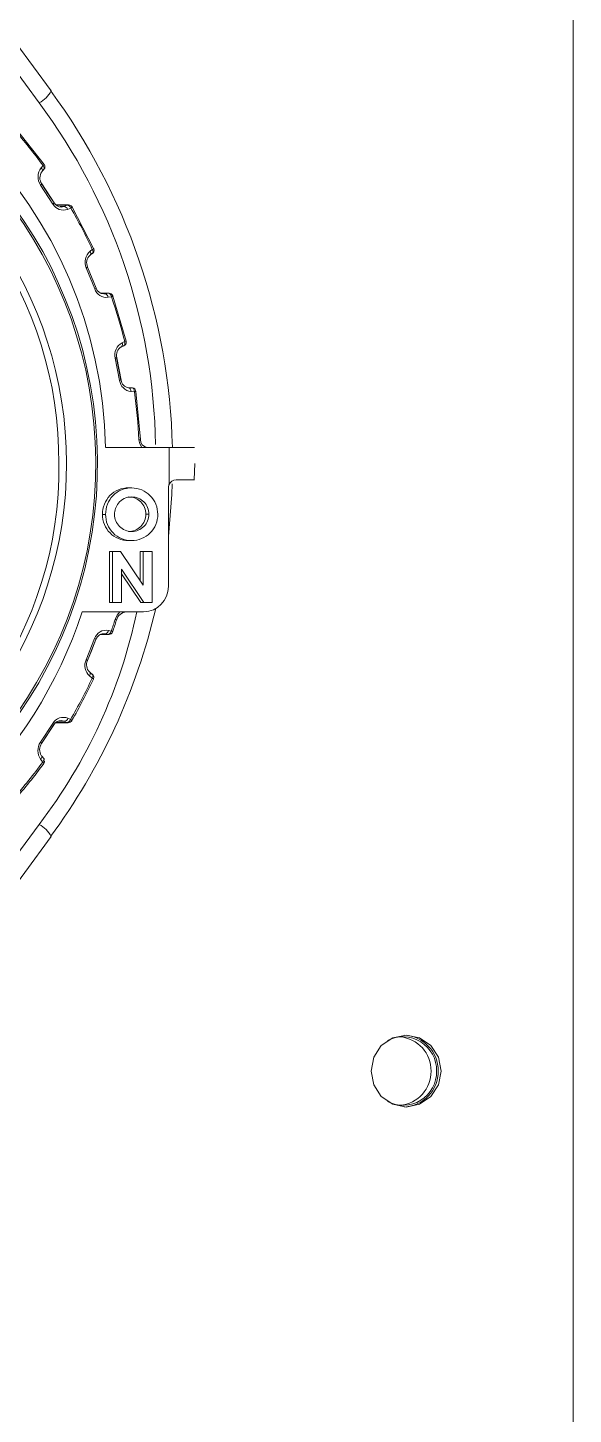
# Model space of a CAD drawing. Header units: millimetres. Extents: x 0 to 197, y 0 to 196.
# Drawn here: x 92.643 to 94.349, y 148.721 to 153.057 of the extents above; entities that cross this region are included whole.
import ezdxf

# ---------------------------------------------------------------- set-up
doc = ezdxf.new("R2010")
doc.units = ezdxf.units.MM

msp = doc.modelspace()

# ---------------------------------------------------------------- linework, layer by layer
at = {"color": 7, "linetype": 'Continuous', "lineweight": 15}
for p, q in [((94.3485, 147.8743), (94.3485, 156.2143)), ((92.7165, 152.8601), (91.5636, 154.4256)), ((91.5267, 154.3872), (92.6791, 152.8225)), ((92.6949, 152.6301), (92.6038, 152.7439)), ((92.6853, 152.6191), (92.6913, 152.6262)), ((92.689, 152.6088), (92.6933, 152.614)), ((92.6892, 152.6094), (92.6951, 152.6165)), ((92.7224, 152.5056), (92.6837, 152.5649)), ((92.7258, 152.5098), (92.6873, 152.5689)), ((92.7709, 152.5032), (92.7317, 152.5032)), ((92.7667, 152.5024), (92.7567, 152.4983)), ((92.7567, 152.4983), (92.7481, 152.4965)), ((92.7779, 152.4932), (92.768, 152.4891)), ((92.8495, 152.3667), (92.7819, 152.4965)), ((92.8381, 152.3584), (92.8453, 152.364)), ((92.8394, 152.3468), (92.8449, 152.3511)), ((92.8399, 152.3477), (92.8471, 152.3532)), ((92.8529, 152.2404), (92.8263, 152.3063)), ((92.857, 152.2433), (92.8305, 152.309)), ((92.8572, 152.2429), (92.8573, 152.243)), ((92.8975, 152.2271), (92.8719, 152.2271)), ((92.8851, 152.2251), (92.8813, 152.2248)), ((92.8956, 152.227), (92.8851, 152.2251)), ((92.9049, 152.2162), (92.8944, 152.2144)), ((92.8956, 152.227), (92.8975, 152.2271)), ((92.951, 152.0776), (92.9094, 152.2184)), ((92.9383, 152.0722), (92.9464, 152.076)), ((92.9515, 152.0747), (92.9509, 152.0777)), ((92.9304, 151.9542), (92.9169, 152.0242)), ((92.9349, 151.9557), (92.9214, 152.0255)), ((92.9368, 152.0598), (92.9435, 152.0629)), ((92.9379, 152.0608), (92.946, 152.0647)), ((92.9351, 151.9555), (92.9352, 151.9555)), ((92.9696, 151.9311), (92.9589, 151.9316)), ((92.9723, 151.9302), (92.9616, 151.9307)), ((92.9767, 151.9192), (92.9661, 151.9197)), ((92.9957, 151.7692), (92.9815, 151.9201)), ((92.8871, 151.7451), (93.0855, 151.7451)), ((93.0855, 151.7451), (93.085, 151.6278)), ((93.0855, 151.7451), (93.1651, 151.7451)), ((93.1635, 151.6435), (93.1659, 151.6943)), ((93.1073, 151.6435), (93.1644, 151.6435)), ((92.9684, 151.6184), (92.9588, 151.6184)), ((93.0831, 151.6181), (93.0831, 151.3101)), ((92.8773, 151.5354), (92.8869, 151.5354)), ((93.022, 151.5361), (93.0124, 151.5361)), ((92.8991, 151.2602), (92.8991, 151.4189)), ((92.8991, 151.4189), (92.9088, 151.4189)), ((92.9088, 151.2602), (92.9088, 151.4189)), ((92.9088, 151.4189), (92.9338, 151.4189)), ((92.9338, 151.4189), (93.0041, 151.3145)), ((92.9583, 151.4535), (92.9679, 151.4535)), ((92.9945, 151.3288), (92.9945, 151.4189)), ((92.9945, 151.4189), (93.0041, 151.4189)), ((93.0041, 151.3145), (93.0041, 151.4189)), ((93.0041, 151.4189), (93.032, 151.4189)), ((93.032, 151.4189), (93.032, 151.2602)), ((93.0067, 151.2602), (92.9366, 151.3643)), ((92.9366, 151.3643), (92.9366, 151.2602)), ((92.9971, 151.2602), (92.9366, 151.35)), ((92.9088, 151.2602), (92.8991, 151.2602)), ((92.9366, 151.2602), (92.9088, 151.2602)), ((92.9971, 151.2602), (93.0067, 151.2602)), ((93.032, 151.2602), (93.0067, 151.2602)), ((92.8132, 151.2307), (93.0056, 151.2307)), ((92.87, 151.1598), (92.8969, 151.1598)), ((92.8858, 151.162), (92.8945, 151.16)), ((92.8957, 151.1727), (92.9044, 151.1707)), ((92.8976, 151.1598), (92.8969, 151.1598)), ((92.8258, 151.0811), (92.8525, 151.1471)), ((92.83, 151.0784), (92.8566, 151.1441)), ((92.8568, 151.1445), (92.8568, 151.1445)), ((92.8446, 151.023), (92.8362, 151.0302)), ((92.769, 150.8977), (92.7771, 150.8938)), ((92.6831, 150.8226), (92.7218, 150.8819)), ((92.6866, 150.8186), (92.7252, 150.8778)), ((92.7274, 150.8839), (92.7701, 150.8839)), ((92.7572, 150.8888), (92.7653, 150.8849)), ((92.6903, 150.7609), (92.6835, 150.7699)), ((92.0803, 149.6645), (92.7165, 150.5284))]:
    msp.add_line(p, q, dxfattribs=at)
at = {"color": 8, "linetype": 'Continuous', "lineweight": 15}
for p, q in [((92.7327, 152.5024), (92.7667, 152.5024)), ((92.7567, 152.4983), (92.7449, 152.4983)), ((92.8721, 152.227), (92.8956, 152.227)), ((92.8945, 151.16), (92.8707, 151.16)), ((92.8762, 151.162), (92.8858, 151.162)), ((92.7653, 150.8849), (92.7315, 150.8849)), ((92.7384, 150.8888), (92.7572, 150.8888)), ((92.7484, 150.8911), (92.7572, 150.8888)), ((92.6791, 150.5661), (92.0871, 149.7622))]:
    msp.add_line(p, q, dxfattribs=at)
at = {"color": 7, "linetype": 'Continuous', "lineweight": 15, "flags": 128}
for points in [[(92.6949, 152.6301), (92.6949, 152.6303), (92.6949, 152.6305)], [(92.6933, 152.614), (92.695, 152.6159), (92.6952, 152.619), (92.6941, 152.6222), (92.693, 152.6241), (92.6913, 152.6262)], [(92.6837, 152.5649), (92.6848, 152.5658), (92.6858, 152.5666), (92.6865, 152.5673), (92.6871, 152.5679), (92.6874, 152.5683), (92.6876, 152.5687), (92.6875, 152.5689), (92.6873, 152.5689)], [(92.7262, 152.5093), (92.7087, 152.5361), (92.6875, 152.5685)], [(92.7819, 152.4969), (92.7819, 152.4967), (92.7819, 152.4965)], [(92.8449, 152.3511), (92.847, 152.353), (92.8477, 152.356), (92.8472, 152.3596), (92.8465, 152.3617), (92.8453, 152.364)], [(92.8508, 152.3617), (92.8499, 152.3664), (92.8495, 152.367)], [(92.8495, 152.3667), (92.8496, 152.3669), (92.8496, 152.367)], [(92.8263, 152.3063), (92.8275, 152.3069), (92.8286, 152.3074), (92.8295, 152.3079), (92.8301, 152.3083), (92.8306, 152.3086), (92.8308, 152.3088), (92.8307, 152.309), (92.8305, 152.309)], [(92.8572, 152.2429), (92.8453, 152.2727), (92.8307, 152.3087)], [(92.8573, 152.2432), (92.8573, 152.2432), (92.857, 152.2433)], [(92.9095, 152.2186), (92.9095, 152.2185), (92.9094, 152.2184)], [(92.9435, 152.0629), (92.9459, 152.0646), (92.9472, 152.0675), (92.9474, 152.0714), (92.9464, 152.076)], [(92.951, 152.0776), (92.9511, 152.0777), (92.9511, 152.0777)], [(92.9169, 152.0242), (92.9182, 152.0245), (92.9193, 152.0247), (92.9203, 152.025), (92.921, 152.0252), (92.9214, 152.0253), (92.9217, 152.0254), (92.9217, 152.0255), (92.9214, 152.0255)], [(92.9351, 151.9555), (92.929, 151.9871), (92.9215, 152.0254)], [(92.9353, 151.9557), (92.9352, 151.9557), (92.9349, 151.9557)], [(92.9661, 151.9197), (92.9659, 151.9221), (92.9655, 151.9243), (92.9649, 151.9263), (92.964, 151.9281), (92.9629, 151.9296), (92.9617, 151.9307), (92.9604, 151.9314), (92.9589, 151.9316)], [(92.9767, 151.9192), (92.9762, 151.9236), (92.9747, 151.9276), (92.9727, 151.9299), (92.9713, 151.9307), (92.9696, 151.9311)], [(92.9816, 151.9202), (92.9816, 151.9202), (92.9815, 151.9201)], [(92.9996, 151.7451), (92.9935, 151.756), (92.9909, 151.7689)], [(92.9956, 151.7693), (92.9958, 151.7693), (92.9958, 151.7692), (92.9957, 151.7692)], [(93.0952, 151.6306), (93.0939, 151.598), (93.0831, 151.4665)], [(92.9164, 151.2068), (92.9227, 151.2201), (92.9318, 151.2307)], [(92.9208, 151.2045), (92.921, 151.2046), (92.9211, 151.2047), (92.9208, 151.2049), (92.9204, 151.2051), (92.9197, 151.2055), (92.9188, 151.2059), (92.9177, 151.2063), (92.9164, 151.2068)], [(92.8945, 151.16), (92.8973, 151.1605), (92.9004, 151.1627), (92.9018, 151.1646), (92.9029, 151.1666), (92.9044, 151.1707)], [(92.9089, 151.1683), (92.9089, 151.1683), (92.9086, 151.1682)], [(92.8302, 151.0787), (92.8423, 151.1085), (92.8568, 151.1445)], [(92.8569, 151.1442), (92.8569, 151.1442), (92.8566, 151.1441)], [(92.8258, 151.0811), (92.8271, 151.0805), (92.8281, 151.08), (92.829, 151.0795), (92.8297, 151.0791), (92.8301, 151.0788), (92.8303, 151.0786), (92.8303, 151.0785), (92.83, 151.0784)], [(92.8447, 151.0356), (92.84, 151.0396), (92.8379, 151.0414)], [(92.8468, 151.0333), (92.843, 151.0366), (92.8384, 151.0405)], [(92.8446, 151.023), (92.8458, 151.0252), (92.8466, 151.0273), (92.8473, 151.0307), (92.8466, 151.0337), (92.8447, 151.0356)], [(92.8485, 151.0199), (92.8488, 151.0199), (92.8489, 151.02)], [(92.8487, 151.02), (92.8495, 151.0215), (92.85, 151.0253)], [(92.6869, 150.8191), (92.7044, 150.8459), (92.7255, 150.8783)], [(92.7811, 150.8902), (92.781, 150.8901), (92.7807, 150.8901)], [(92.6831, 150.8226), (92.6842, 150.8217), (92.6851, 150.821), (92.6859, 150.8203), (92.6864, 150.8197), (92.6868, 150.8192), (92.6869, 150.8189), (92.6869, 150.8187), (92.6866, 150.8186)], [(92.6927, 150.7727), (92.6889, 150.7778), (92.6876, 150.7794)], [(92.6944, 150.7702), (92.6913, 150.7743), (92.6876, 150.7792)], [(92.6903, 150.7609), (92.692, 150.763), (92.6932, 150.7648), (92.6944, 150.7678), (92.6943, 150.7708), (92.6927, 150.7727)], [(92.6935, 150.7566), (92.6938, 150.7566), (92.6939, 150.7567)], [(92.6938, 150.7567), (92.6957, 150.7604), (92.6963, 150.7642)], [(93.9361, 149.7946), (93.9277, 149.8377), (93.9039, 149.8742), (93.8683, 149.8986), (93.8263, 149.9071), (93.7843, 149.8986), (93.7486, 149.8742), (93.7248, 149.8377), (93.7165, 149.7946), (93.7248, 149.7516), (93.7486, 149.7151), (93.7843, 149.6907), (93.8263, 149.6821), (93.8683, 149.6907), (93.9039, 149.7151), (93.9277, 149.7516), (93.9361, 149.7946)]]:
    msp.add_lwpolyline(points, dxfattribs=at)
at = {"color": 8, "linetype": 'Continuous', "lineweight": 15, "flags": 128}
msp.add_lwpolyline([(92.8969, 151.1598), (92.8967, 151.1598), (92.8945, 151.16)], dxfattribs=at)
at = {"color": 7, "linetype": 'Continuous', "lineweight": 15}
for centre, radius, start, end in [((91.4633, 151.7123), 1.4241, 1.3195, 87.2998), ((91.4935, 151.6941), 1.3681, 285.3836, 75.863), ((91.1274, 151.6962), 1.9688, 1.42, 36.2617), ((91.4339, 151.713), 1.554, 35.9915, 41.3445), ((92.687, 152.6237), 0.0104, 355.94, 40.5175), ((92.7218, 152.5909), 0.0461, 142.3145, 214.3365), ((92.7147, 152.5878), 0.0333, 145.1563, 214.5875), ((92.6853, 152.6103), 0.004, 301.2557, 346.2219), ((92.6868, 152.6224), 0.0105, 310.628, 3.5031), ((92.755, 152.5244), 0.0376, 209.9288, 290.1828), ((92.7493, 152.5237), 0.0273, 210.6553, 267.6054), ((92.7709, 152.4911), 0.0121, 90.0058, 110.4659), ((92.7663, 152.4904), 0.012, 13.5111, 87.9494), ((92.7715, 152.4917), 0.0115, 26.3029, 114.0934), ((92.7563, 152.4863), 0.012, 13.5153, 87.9669), ((91.4171, 151.7019), 1.5742, 24.8699, 30.1771), ((92.8672, 152.3244), 0.0447, 130.6039, 203.8665), ((92.8597, 152.3222), 0.0321, 133.3345, 204.2103), ((92.8359, 152.3495), 0.00439, 293.6872, 334.7121), ((92.8392, 152.3613), 0.0116, 304.2009, 1.5997), ((92.8897, 152.2529), 0.0388, 198.8138, 276.9965), ((92.8829, 152.252), 0.0273, 198.6457, 266.6072), ((92.8831, 152.214), 0.0113, 1.7648, 80.0635), ((92.8936, 152.2159), 0.0113, 1.8769, 79.9278), ((92.8984, 152.2157), 0.0113, 14.4285, 98.0315), ((91.4028, 151.696), 1.5897, 13.8279, 19.1005), ((92.9589, 152.0342), 0.0432, 118.4721, 193.423), ((92.9399, 152.0741), 0.0116, 291.2978, 2.7273), ((92.9512, 152.0328), 0.0306, 120.958, 193.8651), ((92.9341, 152.0637), 0.00474, 286.1382, 323.4525), ((92.9703, 151.9598), 0.0403, 187.9736, 263.9341), ((92.9631, 151.9597), 0.0284, 188.0782, 261.631), ((92.9703, 151.9197), 0.0112, 2.5927, 86.9122), ((91.3945, 151.6943), 1.5981, 2.6746, 8.088), ((93.0193, 151.7687), 0.0238, 178.5914, 263.4807), ((93.1078, 151.619), 0.0245, 91.1418, 158.9746), ((92.9583, 151.5373), 0.0811, 89.6704, 181.3383), ((92.968, 151.5373), 0.0811, 89.6704, 181.3383), ((92.9665, 151.5396), 0.0503, 88.1844, 142.3031), ((92.9597, 151.5373), 0.0526, 358.711, 91.445), ((92.9694, 151.5373), 0.0526, 358.711, 91.445), ((92.9679, 151.5365), 0.0819, 359.4122, 89.6457), ((93.109, 151.6181), 0.0259, 157.998, 180.0154), ((92.9701, 151.5361), 0.0553, 141.6809, 180.5555), ((92.9579, 151.5341), 0.0806, 179.0876, 270.2831), ((92.9675, 151.5341), 0.0806, 179.0876, 270.2831), ((92.9676, 151.5349), 0.0528, 179.2832, 270.7822), ((92.9592, 151.5352), 0.0532, 269.4021, 0.9434), ((92.9686, 151.5348), 0.0813, 269.5353, 0.5945), ((92.9688, 151.5352), 0.0532, 269.4021, 0.9434), ((93.0047, 151.3092), 0.0784, 270.6987, 0.6821), ((91.4616, 151.6707), 1.4214, 285.3198, 341.9692), ((91.1368, 151.6879), 1.9586, 323.6798, 346.8101), ((91.405, 151.6918), 1.5874, 340.8358, 342.2107), ((91.4022, 151.6918), 1.5948, 340.8358, 342.2107), ((92.9547, 151.1958), 0.035, 93.5869, 165.5231), ((92.889, 151.1348), 0.0385, 79.9072, 161.4398), ((92.8816, 151.1361), 0.0263, 80.8126, 162.1716), ((92.8842, 151.1735), 0.0116, 278.1038, 356.0073), ((92.8978, 151.1714), 0.0115, 268.7359, 344.2413), ((92.8672, 151.063), 0.0451, 156.359, 226.6398), ((92.86, 151.0653), 0.0328, 156.428, 223.5756), ((92.8345, 151.0389), 0.00426, 22.2132, 64.5288), ((92.8385, 151.0256), 0.0116, 358.4553, 52.5039), ((91.4172, 151.6866), 1.5741, 329.7603, 335.0677), ((91.4144, 151.6865), 1.5815, 329.7603, 335.0677), ((92.7542, 150.8634), 0.0373, 66.6706, 150.2917), ((92.7572, 150.9011), 0.0123, 270.1963, 344.2585), ((92.7487, 150.8636), 0.0274, 90.6922, 149.0227), ((92.7652, 150.8972), 0.0123, 270.3509, 344.1185), ((92.7712, 150.8947), 0.0106, 263.7138, 335.5717), ((92.7215, 150.7966), 0.0464, 145.8548, 215.0074), ((92.7146, 150.7996), 0.0339, 145.877, 211.9838), ((92.6838, 150.7785), 0.00386, 10.6445, 56.9752), ((91.434, 151.6755), 1.5539, 318.5924, 323.9457), ((91.4314, 151.6754), 1.5612, 318.5924, 323.9457), ((93.8165, 149.7968), 0.105, 358.8256, 117.6633), ((93.7977, 149.7958), 0.1064, 359.3577, 84.5246), ((93.8151, 149.7959), 0.1113, 359.3391, 86.7349), ((93.8165, 149.7925), 0.105, 242.3367, 1.1744), ((93.7977, 149.7934), 0.1064, 275.4754, 0.6423), ((93.8151, 149.7933), 0.1113, 273.2651, 0.6609)]:
    msp.add_arc(centre, radius, start, end, dxfattribs=at)
at = {"color": 8, "linetype": 'Continuous', "lineweight": 15}
for centre, radius, start, end in [((91.4981, 151.6941), 1.3581, 285.1947, 75.6403), ((91.5176, 151.6943), 1.2472, 289.6417, 70.4944), ((92.6376, 152.901), 0.0888, 297.8588, 332.602), ((91.5329, 151.7041), 1.2077, 359.5355, 70.2933), ((91.1961, 151.721), 1.8473, 1.0118, 36.6014), ((92.6776, 152.6104), 0.0116, 354.6584, 48.2522), ((92.6828, 152.6376), 0.0142, 306.6337, 328.0039), ((92.7149, 152.5169), 0.0136, 303.565, 325.764), ((92.7701, 152.5066), 0.0155, 300.5795, 319.6426), ((92.8284, 152.3512), 0.012, 342.657, 36.5215), ((92.8379, 152.3798), 0.0174, 295.0754, 311.6442), ((92.8466, 152.256), 0.0168, 292.0167, 309.0994), ((92.898, 152.2363), 0.0212, 289.165, 302.4845), ((92.9269, 152.0669), 0.0125, 331.084, 24.9231), ((92.9397, 152.1031), 0.0279, 283.8118, 293.8045), ((92.9253, 151.981), 0.0273, 280.7905, 290.9946), ((92.9703, 151.9648), 0.0461, 278.0532, 284.0388), ((92.9846, 151.9056), 0.1369, 272.6588, 274.6624), ((91.5425, 151.6778), 1.1982, 289.4088, 0.7865), ((91.3544, 151.5777), 1.6668, 322.6326, 347.9855), ((92.9023, 151.161), 0.00989, 47.4904, 77.6362), ((92.8462, 151.1314), 0.0169, 50.9593, 67.9812), ((92.827, 151.0376), 0.0118, 321.3119, 14.4514), ((92.8402, 151.0123), 0.0116, 41.5248, 67.7057), ((92.7143, 150.8706), 0.0136, 34.2898, 56.4352), ((92.7701, 150.896), 0.0121, 246.7208, 269.8106), ((92.7742, 150.8867), 0.00762, 26.7641, 68.218), ((92.6762, 150.7787), 0.0114, 309.5313, 2.3645), ((92.685, 150.7529), 0.0096, 23.0908, 56.7656), ((92.6376, 150.4875), 0.0888, 27.398, 62.1412)]:
    msp.add_arc(centre, radius, start, end, dxfattribs=at)

doc.saveas('drawing.dxf')
